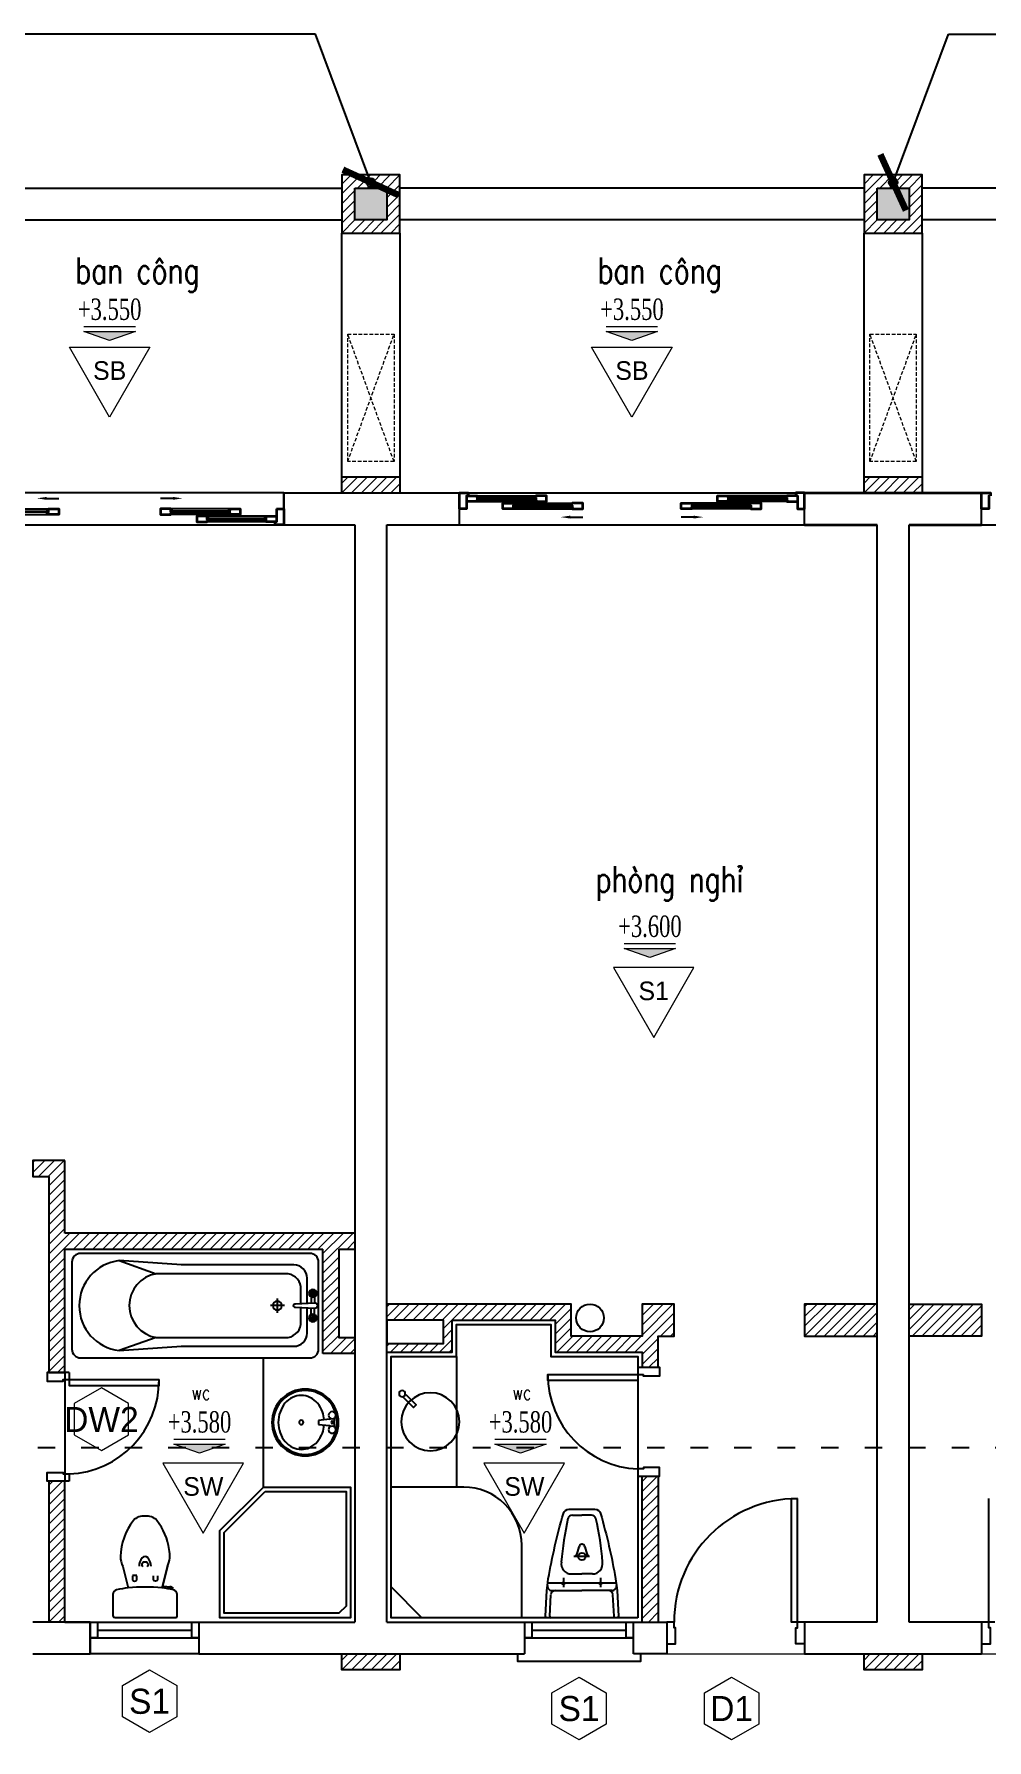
# Model space of a CAD drawing. Header units: inches. Extents: x 7154 to 95401, y -113037 to 84761.
# Drawn here: x 49337 to 55904, y -16665 to -4913 of the extents above; entities that cross this region are included whole.
import ezdxf
from ezdxf.enums import TextEntityAlignment as Align

# ---------------------------------------------------------------- set-up
doc = ezdxf.new("R2010")
doc.units = ezdxf.units.IN
doc.header["$MEASUREMENT"] = 0
doc.linetypes.add('ACAD_ISO03W100', pattern=[30, 12, -18])
doc.linetypes.add('HIDDEN', pattern=[0.375, 0.25, -0.125])
for name, color, linetype in [('1', 1, 'Continuous'), ('33-Thiet bi', 33, 'Continuous'), ('HATCH', 8, 'Continuous'), ('MURC', 7, 'Continuous'), ('NOITHAT', 8, 'Continuous'), ('TEXT', 2, 'Continuous'), ('THAY', 9, 'Continuous'), ('tuong', 4, 'Continuous')]:
    doc.layers.add(name, color=color, linetype=linetype)
for name, color, linetype, lineweight in [('252 DIM', 251, 'Continuous', 5), ('HACTH', 252, 'Continuous', 5), ('NETMANH', 43, 'Continuous', 15), ('NEW', 2, 'Continuous', 35), ('ZONES', 7, 'Continuous', 18)]:
    doc.layers.add(name, color=color, linetype=linetype, lineweight=lineweight)
doc.styles.add('AVANTH', font='VnAvantH.TTF')
doc.styles.add('ISOCP', font='isocp.shx')
doc.styles.add('VNS', font='vntimeh.shx', dxfattribs={"width": 0.7})
doc.styles.add('VNSIMLI', font='vnsimli.shx', dxfattribs={"width": 0.75})
doc.dimstyles.new('100x2nn', dxfattribs={"dimscale": 2, "dimtxt": 180, "dimasz": 80, "dimexe": 80, "dimexo": 0, "dimgap": 30, "dimtad": 1, "dimdec": 0, "dimzin": 0, "dimdsep": 46, "dimtxsty": 'ISOCP', "dimblk1": 'ARCHTICK', "dimblk2": 'ARCHTICK', "dimsah": 1, "dimcen": 0.09, "dimdle": 80, "dimclrd": 8, "dimclre": 8, "dimclrt": 7, "dimadec": 0, "dimazin": 0, "dimtfac": 1, "dimtdec": 0, "dimtmove": 2, "dimatfit": 3, "dimldrblk": 'ARCHTICK', "dimfxl": 80, "dimtolj": 1, "dimtzin": 0, "dimarcsym": 0})

# ---------------------------------------------------------------- blocks, each defined once
blk = doc.blocks.new('D-W')
blk.add_lwpolyline([(0, 0), (-260, -150), (-260, -450), (0, -600), (260, -450), (260, -150)], close=True)
at = {"layer": 'ZONES', "style": 'AVANTH'}
blk.add_attdef('DS', text='', height=240, dxfattribs=at).set_placement((0, -300), align=Align.MIDDLE)
blk = doc.blocks.new('btam_720x1700')
for points in [[(-660, 0), (-60, 0, -0.414214), (0, -60), (0, -1640, -0.414214), (-60, -1700), (-660, -1700, -0.414214), (-720, -1640), (-720, -60, -0.414214)], [(-373, -160, 1), (-347, -160), (-340, -28), (-340, -28, 1), (-380, -28)]]:
    blk.add_lwpolyline(points, format="xyb", close=True)
for points in [[(-580, -1120), (-670, -1375), (-670, -1375), (-640, -946), (-640, -946), (-640, -170, -0.414214), (-550, -80), (-377, -80)], [(-343, -80), (-170, -80, -0.414214), (-80, -170), (-80, -946), (-80, -946), (-50, -1375), (-140, -1120)], [(-345, -122), (-230, -122, -0.374368), (-140, -230), (-140, -1120, -0.840909), (-580, -1120), (-580, -230, -0.374368), (-490, -122), (-375, -122)], [(-50, -1375, -0.887097), (-670, -1375)]]:
    blk.add_lwpolyline(points, format="xyb")
for points in [[(-418, -40), (-472, -40)], [(-445, -67), (-445, -13)], [(-421, -29), (-380, -29)], [(-421, -51), (-379, -51)], [(-299, -51), (-341, -51)], [(-299, -29), (-340, -29)], [(-302, -40), (-248, -40)], [(-275, -67), (-275, -13)], [(-360, -235), (-360, -332)], [(-409, -284), (-311, -284)]]:
    blk.add_lwpolyline(points)
for centre, radius in [((-445, -40), 27), ((-445, -40), 16.2), ((-275, -40), 27), ((-275, -40), 16.2), ((-360, -284), 31.3)]:
    blk.add_circle(centre, radius)
blk = doc.blocks.new('15410stpd02')
for p, q in [((-191, -209), (-189, -197)), ((-131, -217), (-191, -209)), ((-189, -197), (-166, -200)), ((-185, -197), (-184, -194)), ((-171, -199), (-170, -196)), ((-168, -212), (-166, -200)), ((-156, -352), (-119, -204)), ((-129, -203), (-131, -217)), ((-130, -205), (-131, -217)), ((152, -352), (115, -204)), ((55, -290), (85, -290))]:
    blk.add_line(p, q)
blk.add_lwpolyline([(115, -204, 0.023182), (194, -191, 0.332452), (220, -158), (220, -14), (216, -3), (206, 1), (-209, 1, 0.414214), (-224, -14), (-224, -158, 0.332452), (-197, -191, 0.023182), (-119, -204), (-156, -352, 0.164454), (-168, -469, 0.125963), (-84, -669, 0.225274), (-2, -699, 0.221948), (79, -669, 0.155371), (168, -420, 0.098638), (152, -352)], format="xyb", close=True)
for points in [[(-119, -204, 0.049618), (115, -204, -0.049618)], [(-88, -287), (-88, -261, -0.683549), (-59, -261), (-59, -287)], [(85, -287), (85, -261, 0.683549), (55, -261), (55, -287)], [(-43, -353, 0.174873), (-22, -411, 0.411833), (19, -411, 0.174873), (40, -353, -182.051983)]]:
    blk.add_lwpolyline(points, format="xyb")
at = {"extrusion": (0, 0, -1)}
for centre, major_axis, start_param, end_param in [((-177, -197), (11.8, -11.8), 0.331373, 1.527713), ((-2, -363), (-14.9, -14.9), 3.156371, 7.839204)]:
    blk.add_ellipse(centre, major_axis=major_axis, ratio=1, start_param=start_param, end_param=end_param, dxfattribs=at)
blk = doc.blocks.new('A$C493B10EF')
at = {"layer": 'NOITHAT'}
for p, q in [((42, 155), (71, 105)), ((66, 169), (68, 167)), ((74, 165), (144, 197)), ((94, 121), (96, 119)), ((158, 172), (96, 128)), ((144, 197), (158, 172))]:
    blk.add_line(p, q, dxfattribs=at)
blk.add_lwpolyline([(109, 180, -0.064435), (91, 234, -0.091719), (91, 302, -0.103599), (116, 363, -0.113912), (161, 405, -0.113912), (219, 423, -0.103599), (285, 414, -0.091719), (344, 379, -0.084785), (391, 323, -0.084785), (416, 254, -0.091719), (416, 186, -0.103599), (391, 124, -0.113912), (347, 83, -0.113912), (289, 65, -0.103599), (223, 74, -0.091719), (164, 108, -0.064435), (126, 150, -0.084785)], format="xyb", dxfattribs=at)
for centre, radius in [((230, 230), 230), ((230, 230), 220), ((254, 244), 15), ((44, 180), 25), ((69, 137), 8), ((94, 94), 25)]:
    blk.add_circle(centre, radius, dxfattribs=at)
for centre, start, end in [((72, 169), 210, 294.6091), ((98, 124), 125.3909, 210)]:
    blk.add_arc(centre, 5, start, end, dxfattribs=at)
blk = doc.blocks.new('CAODO')
blk.add_hatch(color=256).paths.add_polyline_path([(0, 0), (-225, 80), (225, 80)])
blk.add_line((-225, 124), (225, 124))
blk.add_lwpolyline([(0, 0), (-225, 80), (225, 80), (0, 0)])
at = {"layer": 'ZONES', "style": 'VNS', "width": 0.7}
blk.add_attdef('CAODO', text='', height=187, dxfattribs=at).set_placement((0, 274), align=Align.MIDDLE)
blk = doc.blocks.new('MAT')
blk.add_lwpolyline([(-11, 95), (508, 995), (-531, 995)], close=True)
at = {"layer": 'ZONES', "style": 'AVANTH'}
blk.add_attdef('DS', text='', height=240, dxfattribs=at).set_placement((-11, 695), align=Align.MIDDLE)
blk = doc.blocks.new('XIBET')
at = {"layer": '33-Thiet bi'}
for p, q in [((-66, 706), (0, 706)), ((66, 706), (0, 706)), ((3, 506), (-3, 506)), ((3, 506), (-3, 506)), ((52, 421), (-55, 421)), ((236, 238), (-236, 238)), ((-128, 274), (-128, 211)), ((-72, 302), (0, 302)), ((72, 302), (0, 302)), ((128, 274), (128, 211)), ((-222, 11), (-214, 158)), ((-208, 187), (0, 187)), ((208, 187), (0, 187)), ((222, 11), (214, 158)), ((212, 0), (-212, 0))]:
    blk.add_line(p, q, dxfattribs=at)
blk.add_lwpolyline([(-222, 11, 0.43012), (-212, 0), (-242, 0, -0.43012), (-252, 11), (-243, 187), (-238, 222), (-232, 268, -0.027792), (-128, 717, -0.333759), (-89, 747), (0, 747), (89, 747, -0.333759), (128, 717, -0.027792), (232, 268), (238, 222), (243, 187), (252, 11, -0.43012), (242, 0), (212, 0, 0.43012), (222, 11)], format="xyb", dxfattribs=at)
for centre, radius in [((0, 421), 25.3), ((-128, 236), 7.59), ((128, 236), 7.59)]:
    blk.add_circle(centre, radius, dxfattribs=at)
for centre, radius, start, end in [((-66, 676), 30.4, 90, 166.9438), ((66, 676), 30.4, 13.0562, 90), ((1855, 230), 2003, 166.9438, 175.6188), ((-1855, 230), 2003, 4.3812, 13.0562), ((-504, 615), 501, 337.9004, 345.3221), ((0, 486), 20.2, 8.1656, 171.8344), ((504, 615), 501, 194.6779, 202.0996), ((-72, 372), 70.8, 171.1193, 270), ((-34, 419), 10.1, 27.2049, 128.6822), ((34, 419), 10.1, 51.3178, 152.7951), ((72, 372), 70.8, 270, 8.8807), ((-208, 218), 30.4, 172.3704, 270), ((-184, 157), 30.4, 90, 176.9059), ((184, 157), 30.4, 3.0941, 90), ((208, 218), 30.4, 270, 7.6296)]:
    blk.add_arc(centre, radius, start, end, dxfattribs=at)
blk = doc.blocks.new('A$C2BDB501E')
at = {"layer": 'NOITHAT'}
for points in [[(450, 900), (0, 900), (0, 0), (450, 0)], [(101, 262), (172, 333), (153, 352), (82, 281)]]:
    blk.add_lwpolyline(points, close=True, dxfattribs=at)
for centre, radius in [((270, 450), 200), ((76, 256), 21.5)]:
    blk.add_circle(centre, radius, dxfattribs=at)
blk = doc.blocks.new('_ArchTick')
at = {"color": 0, "linetype": 'ByBlock', "const_width": 0.15}
blk.add_lwpolyline([(-0.5, -0.5), (0.5, 0.5)], dxfattribs=at)

msp = doc.modelspace()

# ---------------------------------------------------------------- hatches: boundary and pattern name
at = {"layer": 'HACTH'}
h = msp.add_hatch(dxfattribs=at)
h.set_pattern_fill('ANSI31', color=256, scale=15, style=0)
h.set_pattern_definition([(45, (51458.09, -6283.284), (-33.676, 33.676), [])])
h.paths.add_polyline_path([(51858.1, -5883.3), (51458.1, -5883.3), (51458.1, -6283.3), (51858.1, -6283.3)])
h.paths.add_polyline_path([(51768.1, -6193.3), (51548.1, -6193.3), (51548.1, -5973.3), (51768.1, -5973.3)], flags=16)
h.paths.add_polyline_path([(51628.1, -5934.5, -1), (51688.1, -5934.5, -1)], flags=16)
h = msp.add_hatch(dxfattribs=at)
h.set_pattern_fill('ANSI31', color=256, scale=15, style=0)
h.set_pattern_definition([(45, (55058.09, -6283.284), (-33.676, 33.676), [])])
h.paths.add_polyline_path([(55458.1, -5883.3), (55058.1, -5883.3), (55058.1, -6283.3), (55458.1, -6283.3)])
h.paths.add_polyline_path([(55368.1, -5973.3), (55368.1, -6193.3), (55148.1, -6193.3), (55148.1, -5973.3)], flags=16)
h.paths.add_polyline_path([(55228.1, -5934.5, -1), (55288.1, -5934.5, -1)], flags=16)
h = msp.add_hatch(dxfattribs=at)
h.set_pattern_fill('ANSI31', color=256, scale=15, style=0)
h.set_pattern_definition([(45, (51458.09, -8073.284), (-33.676, 33.676), [])])
h.paths.add_polyline_path([(51858.1, -7963.3), (51458.1, -7963.3), (51458.1, -8073.3), (51858.1, -8073.3)])
h = msp.add_hatch(dxfattribs=at)
h.set_pattern_fill('ANSI31', color=256, scale=15, style=0)
h.set_pattern_definition([(45, (55058.09, -8073.284), (-33.676, 33.676), [])])
h.paths.add_polyline_path([(55458.1, -7963.3), (55058.1, -7963.3), (55058.1, -8073.3), (55458.1, -8073.3)])
h = msp.add_hatch(dxfattribs=at)
h.set_pattern_fill('ANSI31', color=256, scale=15, style=0)
h.set_pattern_definition([(45, (49328.09, -15853.284), (-33.67596, 33.67596), [])])
h.paths.add_polyline_path([(53638.1, -14848.3), (53528.1, -14848.3), (53528.1, -15853.3), (53638.1, -15853.3)])
h.paths.add_polyline_path([(53748.1, -13663.3), (53528.1, -13663.3), (53528.1, -13883.3), (53038.1, -13883.3), (53038.1, -13663.3), (51768.1, -13663.3), (51768.1, -13773.3), (52158.1, -13773.3), (52158.1, -13933.3), (51768.1, -13933.3), (51768.1, -13993.3), (52218.1, -13993.3), (52218.1, -13773.3), (52928.1, -13773.3), (52928.1, -13993.3), (53528.1, -13993.3), (53528.1, -14098.3), (53638.1, -14098.3), (53638.1, -13883.3), (53748.1, -13883.3)])
h.paths.add_polyline_path([(51548.1, -13173.3), (49548.1, -13173.3), (49548.1, -12673.3), (49328.1, -12673.3), (49328.1, -12783.3), (49438.1, -12783.3), (49438.1, -14133.3), (49548.1, -14133.3), (49548.1, -13283.3), (51328.1, -13283.3), (51328.1, -14003.3), (51548.1, -14003.3), (51548.1, -13893.3), (51438.1, -13893.3), (51438.1, -13283.3), (51548.1, -13283.3)])
h = msp.add_hatch(dxfattribs=at)
h.set_pattern_fill('ANSI31', color=256, scale=15, style=0)
h.set_pattern_definition([(45, (54648.09, -13883.284), (-33.676, 33.676), [])])
h.paths.add_polyline_path([(55868.1, -13663.3), (55368.1, -13663.3), (55368.1, -13883.3), (55868.1, -13883.3)])
h.paths.add_polyline_path([(55148.1, -13663.3), (54648.1, -13663.3), (54648.1, -13883.3), (55148.1, -13883.3)])
h = msp.add_hatch(dxfattribs=at)
h.set_pattern_fill('ANSI31', color=256, scale=15, style=0)
h.set_pattern_definition([(45, (49438.09, -15853.284), (-33.676, 33.676), [])])
h.paths.add_polyline_path([(49548.1, -14883.3), (49438.1, -14883.3), (49438.1, -15853.3), (49548.1, -15853.3)])
h = msp.add_hatch(dxfattribs=at)
h.set_pattern_fill('ANSI31', color=256, scale=15, style=0)
h.set_pattern_definition([(45, (51458.09, -16183.284), (-33.676, 33.676), [])])
h.paths.add_polyline_path([(51858.1, -16073.3), (51458.1, -16073.3), (51458.1, -16183.3), (51858.1, -16183.3)])
h = msp.add_hatch(dxfattribs=at)
h.set_pattern_fill('ANSI31', color=256, scale=15, style=0)
h.set_pattern_definition([(45, (55058.09, -16183.284), (-33.676, 33.676), [])])
h.paths.add_polyline_path([(55458.1, -16073.3), (55058.1, -16073.3), (55058.1, -16183.3), (55458.1, -16183.3)])
at = {"layer": 'HATCH'}
for points in [[(51768.1, -6193.3), (51548.1, -6193.3), (51548.1, -5973.3), (51768.1, -5973.3)], [(55368.1, -6193.3), (55148.1, -6193.3), (55148.1, -5973.3), (55368.1, -5973.3)]]:
    msp.add_hatch(color=256, dxfattribs=at).paths.add_polyline_path(points)

# ---------------------------------------------------------------- linework, layer by layer
at = {"layer": '1', "linetype": 'ACAD_ISO03W100', "ltscale": 10}
msp.add_lwpolyline([(32862.1, -14650.5), (61609, -14650.5), (61609, -9890.9), (69582.8, -9890.9)], dxfattribs=at)
at = {"layer": 'HACTH', "linetype": 'HIDDEN', "ltscale": 100}
for p, q in [((51817.9, -7857.6), (51498.3, -6980.2)), ((51498.3, -7857.6), (51817.9, -6980.2)), ((55417.9, -7857.6), (55098.3, -6980.2)), ((55098.3, -7857.6), (55417.9, -6980.2))]:
    msp.add_line(p, q, dxfattribs=at)
at = {"layer": 'HACTH'}
for p, q in [((53698.1, -16073.3), (54648.1, -16073.3)), ((55868.1, -16073.3), (56818.1, -16073.3))]:
    msp.add_line(p, q, dxfattribs=at)
at = {"layer": 'HACTH', "linetype": 'HIDDEN', "ltscale": 100}
for points in [[(51817.9, -7857.6), (51498.3, -7857.6), (51498.3, -6980.2), (51817.9, -6980.2)], [(55417.9, -7857.6), (55098.3, -7857.6), (55098.3, -6980.2), (55417.9, -6980.2)]]:
    msp.add_lwpolyline(points, close=True, dxfattribs=at)
at = {"layer": 'HATCH', "linetype": 'Continuous'}
for p, q in [((52328.1, -8073.3), (54588.1, -8073.3)), ((52268.1, -8293.3), (54648.1, -8293.3)), ((55868.1, -8293.3), (58248.1, -8293.3)), ((49548.1, -14133.3), (49548.1, -14883.3))]:
    msp.add_line(p, q, dxfattribs=at)
msp.add_lwpolyline([(51058.1, -8073.3), (48658.1, -8073.3), (48658.1, -8293.3), (51058.1, -8293.3)], close=True, dxfattribs=at)
at = {"layer": 'MURC'}
for p, q in [((49422.8, -8111.3), (49508.1, -8111.3)), ((50293.4, -8111.3), (50208.1, -8111.3)), ((53032.8, -8240.3), (53118.1, -8240.3)), ((53883.4, -8240.3), (53798.1, -8240.3))]:
    msp.add_line(p, q, dxfattribs=at)
for points in [[(49436.1, -8206.3), (49030.1, -8206.3), (49030.1, -8200.3), (49436.1, -8200.3)], [(50280.1, -8206.3), (50686.1, -8206.3), (50686.1, -8200.3), (50280.1, -8200.3)], [(52796.1, -8110.3), (52390.1, -8110.3), (52390.1, -8116.3), (52796.1, -8116.3)], [(53046.1, -8160.3), (52640.1, -8160.3), (52640.1, -8166.3), (53046.1, -8166.3)], [(53870.1, -8160.3), (54276.1, -8160.3), (54276.1, -8166.3), (53870.1, -8166.3)], [(54120.1, -8110.3), (54526.1, -8110.3), (54526.1, -8116.3), (54120.1, -8116.3)], [(50530.1, -8256.3), (50936.1, -8256.3), (50936.1, -8250.3), (50530.1, -8250.3)]]:
    msp.add_lwpolyline(points, close=True, dxfattribs=at)
at = {"layer": 'NEW'}
for p, q in [((54648.1, -8073.3), (55868.1, -8073.3)), ((54648.1, -8293.3), (55148.1, -8293.3)), ((55368.1, -8293.3), (55868.1, -8293.3))]:
    msp.add_line(p, q, dxfattribs=at)
for points in [[(52318.1, -8093.3), (52318.1, -8093.3), (52318.1, -8183.3), (52268.1, -8183.3), (52268.1, -8073.3), (52328.1, -8073.3), (52328.1, -8093.3)], [(52318.1, -8093.3), (52382.1, -8093.3), (52382.1, -8095.3), (52384.1, -8095.3), (52384.1, -8093.3), (52390.1, -8093.3), (52390.1, -8095.3), (52396.1, -8101.3), (52398.1, -8101.3), (52398.1, -8110.3), (52390.1, -8110.3), (52390.1, -8133.3), (52384.1, -8133.3), (52384.1, -8131.3), (52382.1, -8131.3), (52382.1, -8133.3), (52318.1, -8133.3)], [(54598.1, -8093.3), (54534.1, -8093.3), (54534.1, -8095.3), (54532.1, -8095.3), (54532.1, -8093.3), (54526.1, -8093.3), (54526.1, -8095.3), (54520.1, -8101.3), (54518.1, -8101.3), (54518.1, -8110.3), (54526.1, -8110.3), (54526.1, -8133.3), (54532.1, -8133.3), (54532.1, -8131.3), (54534.1, -8131.3), (54534.1, -8133.3), (54598.1, -8133.3)], [(54598.1, -8093.3), (54598.1, -8093.3), (54598.1, -8183.3), (54648.1, -8183.3), (54648.1, -8073.3), (54588.1, -8073.3), (54588.1, -8093.3)], [(55918.1, -8093.3), (55918.1, -8093.3), (55918.1, -8183.3), (55868.1, -8183.3), (55868.1, -8073.3), (55928.1, -8073.3), (55928.1, -8093.3)], [(51008.1, -8183.3), (51008.1, -8273.3), (50944.1, -8273.3), (50944.1, -8271.3), (50942.1, -8271.3), (50942.1, -8273.3), (50936.1, -8273.3), (50936.1, -8271.3), (50930.1, -8265.3), (50928.1, -8265.3), (50928.1, -8256.3), (50936.1, -8256.3), (50936.1, -8233.3), (50942.1, -8233.3), (50942.1, -8235.3), (50944.1, -8235.3), (50944.1, -8233.3), (51008.1, -8233.3)], [(51008.1, -8183.3), (51058.1, -8183.3), (51058.1, -8293.3), (50998.1, -8293.3), (50998.1, -8273.3)]]:
    msp.add_lwpolyline(points, dxfattribs=at)
for points in [[(52804.1, -8133.3), (52868.1, -8133.3), (52868.1, -8093.3), (52804.1, -8093.3), (52804.1, -8093.3), (52804.1, -8095.3), (52802.1, -8095.3), (52802.1, -8093.3), (52796.1, -8093.3), (52796.1, -8095.3), (52790.1, -8101.3), (52788.1, -8101.3), (52788.1, -8110.3), (52796.1, -8110.3), (52796.1, -8133.3), (52802.1, -8133.3), (52802.1, -8131.3), (52804.1, -8131.3)], [(54112.1, -8133.3), (54048.1, -8133.3), (54048.1, -8093.3), (54112.1, -8093.3), (54112.1, -8093.3), (54112.1, -8095.3), (54114.1, -8095.3), (54114.1, -8093.3), (54120.1, -8093.3), (54120.1, -8095.3), (54126.1, -8101.3), (54128.1, -8101.3), (54128.1, -8110.3), (54120.1, -8110.3), (54120.1, -8133.3), (54114.1, -8133.3), (54114.1, -8131.3), (54112.1, -8131.3)], [(49444.1, -8183.3), (49508.1, -8183.3), (49508.1, -8223.3), (49444.1, -8223.3), (49444.1, -8223.3), (49444.1, -8221.3), (49442.1, -8221.3), (49442.1, -8223.3), (49436.1, -8223.3), (49436.1, -8221.3), (49430.1, -8215.3), (49428.1, -8215.3), (49428.1, -8206.3), (49436.1, -8206.3), (49436.1, -8183.3), (49442.1, -8183.3), (49442.1, -8185.3), (49444.1, -8185.3)], [(50272.1, -8183.3), (50208.1, -8183.3), (50208.1, -8223.3), (50272.1, -8223.3), (50272.1, -8223.3), (50272.1, -8221.3), (50274.1, -8221.3), (50274.1, -8223.3), (50280.1, -8223.3), (50280.1, -8221.3), (50286.1, -8215.3), (50288.1, -8215.3), (50288.1, -8206.3), (50280.1, -8206.3), (50280.1, -8183.3), (50274.1, -8183.3), (50274.1, -8185.3), (50272.1, -8185.3)], [(50694.1, -8183.3), (50758.1, -8183.3), (50758.1, -8223.3), (50694.1, -8223.3), (50694.1, -8223.3), (50694.1, -8221.3), (50692.1, -8221.3), (50692.1, -8223.3), (50686.1, -8223.3), (50686.1, -8221.3), (50680.1, -8215.3), (50678.1, -8215.3), (50678.1, -8206.3), (50686.1, -8206.3), (50686.1, -8183.3), (50692.1, -8183.3), (50692.1, -8185.3), (50694.1, -8185.3)], [(52632.1, -8183.3), (52568.1, -8183.3), (52568.1, -8143.3), (52632.1, -8143.3), (52632.1, -8143.3), (52632.1, -8145.3), (52634.1, -8145.3), (52634.1, -8143.3), (52640.1, -8143.3), (52640.1, -8145.3), (52646.1, -8151.3), (52648.1, -8151.3), (52648.1, -8160.3), (52640.1, -8160.3), (52640.1, -8183.3), (52634.1, -8183.3), (52634.1, -8181.3), (52632.1, -8181.3)], [(53054.1, -8183.3), (53118.1, -8183.3), (53118.1, -8143.3), (53054.1, -8143.3), (53054.1, -8143.3), (53054.1, -8145.3), (53052.1, -8145.3), (53052.1, -8143.3), (53046.1, -8143.3), (53046.1, -8145.3), (53040.1, -8151.3), (53038.1, -8151.3), (53038.1, -8160.3), (53046.1, -8160.3), (53046.1, -8183.3), (53052.1, -8183.3), (53052.1, -8181.3), (53054.1, -8181.3)], [(53862.1, -8183.3), (53798.1, -8183.3), (53798.1, -8143.3), (53862.1, -8143.3), (53862.1, -8143.3), (53862.1, -8145.3), (53864.1, -8145.3), (53864.1, -8143.3), (53870.1, -8143.3), (53870.1, -8145.3), (53876.1, -8151.3), (53878.1, -8151.3), (53878.1, -8160.3), (53870.1, -8160.3), (53870.1, -8183.3), (53864.1, -8183.3), (53864.1, -8181.3), (53862.1, -8181.3)], [(54284.1, -8183.3), (54348.1, -8183.3), (54348.1, -8143.3), (54284.1, -8143.3), (54284.1, -8143.3), (54284.1, -8145.3), (54282.1, -8145.3), (54282.1, -8143.3), (54276.1, -8143.3), (54276.1, -8145.3), (54270.1, -8151.3), (54268.1, -8151.3), (54268.1, -8160.3), (54276.1, -8160.3), (54276.1, -8183.3), (54282.1, -8183.3), (54282.1, -8181.3), (54284.1, -8181.3)], [(50522.1, -8233.3), (50458.1, -8233.3), (50458.1, -8273.3), (50522.1, -8273.3), (50522.1, -8273.3), (50522.1, -8271.3), (50524.1, -8271.3), (50524.1, -8273.3), (50530.1, -8273.3), (50530.1, -8271.3), (50536.1, -8265.3), (50538.1, -8265.3), (50538.1, -8256.3), (50530.1, -8256.3), (50530.1, -8233.3), (50524.1, -8233.3), (50524.1, -8235.3), (50522.1, -8235.3)]]:
    msp.add_lwpolyline(points, close=True, dxfattribs=at)
at = {"layer": 'NOITHAT', "linetype": 'Continuous', "ltscale": 3}
msp.add_line((50918.1, -14923.3), (50918.1, -14033.3), dxfattribs=at)
at = {"layer": 'NOITHAT'}
for points in [[(53498.1, -15823.3), (51798.1, -15823.3), (51798.1, -14023.3), (52248.1, -14023.3), (52248.1, -13803.3), (52898.1, -13803.3), (52898.1, -14023.3), (53498.1, -14023.3)], [(49578.1, -14883.3), (49428.1, -14883.3), (49428.1, -14823.3), (49538.1, -14823.3), (49538.1, -14833.3), (49578.1, -14833.3)], [(53698.1, -15853.3), (53698.1, -16003.3), (53758.1, -16003.3), (53758.1, -15893.3), (53748.1, -15893.3), (53748.1, -15853.3)]]:
    msp.add_lwpolyline(points, close=True, dxfattribs=at)
for points in [[(53498.1, -14098.3), (53648.1, -14098.3), (53648.1, -14158.3), (53538.1, -14158.3), (53538.1, -14148.3)], [(49578.1, -14133.3), (49428.1, -14133.3), (49428.1, -14193.3), (49538.1, -14193.3), (49538.1, -14183.3), (50198.1, -14183.3)], [(49578.1, -14133.3), (49578.1, -14223.3), (50198.1, -14223.3), (50198.1, -14183.3)], [(53498.1, -14188.3), (52878.1, -14188.3), (52878.1, -14148.3), (53538.1, -14148.3)], [(53498.1, -14848.3), (53648.1, -14848.3), (53648.1, -14788.3), (53538.1, -14788.3), (53538.1, -14798.3), (53498.1, -14798.3)], [(54648.1, -15853.3), (54558.1, -15853.3), (54558.1, -15003.3), (54598.1, -15003.3)], [(54648.1, -15853.3), (54648.1, -16003.3), (54588.1, -16003.3), (54588.1, -15893.3), (54598.1, -15893.3), (54598.1, -15003.3)], [(55958.1, -15853.3), (55868.1, -15853.3), (55868.1, -16003.3), (55928.1, -16003.3), (55928.1, -15893.3), (55918.1, -15893.3), (55918.1, -15003.3)], [(51798.1, -15611.2), (52010.2, -15823.3)]]:
    msp.add_lwpolyline(points, dxfattribs=at)
at = {"layer": 'NOITHAT', "linetype": 'Continuous', "ltscale": 3}
for points in [[(50918.1, -14923.3), (51518.1, -14923.3), (51518.1, -15823.3), (50618.1, -15823.3), (50618.1, -15223.3)], [(50930.5, -14953.3), (51488.1, -14953.3), (51488.1, -15743.3), (51438.1, -15793.3), (50648.1, -15793.3), (50648.1, -15235.7)]]:
    msp.add_lwpolyline(points, close=True, dxfattribs=at)
at = {"layer": 'NOITHAT'}
msp.add_lwpolyline([(52698.1, -15823.3), (52698.1, -15323.3, 0.4142136), (52298.1, -14923.3), (51798.1, -14923.3)], format="xyb", dxfattribs=at)
msp.add_circle((53168.6, -13758.3), 94.8, dxfattribs=at)
for centre, radius, start, end in [((49551.9, -14187.6), 646.2, 272.32463, 0.38175), ((53524.3, -14152.6), 646.2, 179.61825, 267.67537), ((54598.1, -15853.3), 850, 90, 180)]:
    msp.add_arc(centre, radius, start, end, dxfattribs=at)
at = {"layer": 'THAY', "ltscale": 400}
for p, q in [((48258.1, -5973.3), (51458.1, -5973.3)), ((55058.1, -5973.3), (51858.1, -5973.3)), ((58658.1, -5973.3), (55458.1, -5973.3)), ((48258.1, -6193.3), (51458.1, -6193.3)), ((55058.1, -6193.3), (51858.1, -6193.3)), ((58658.1, -6193.3), (55458.1, -6193.3))]:
    msp.add_line(p, q, dxfattribs=at)
at = {"layer": 'THAY'}
for p, q in [((49723.1, -15853.3), (50473.1, -15853.3)), ((49773.1, -15853.3), (49773.1, -15963.3)), ((52718.1, -15853.3), (53468.1, -15853.3)), ((52768.1, -15853.3), (52768.1, -15963.3)), ((49723.1, -15963.3), (50473.1, -15963.3)), ((49773.1, -15908.3), (50423.1, -15908.3)), ((52718.1, -15963.3), (53468.1, -15963.3)), ((52768.1, -15908.3), (53418.1, -15908.3))]:
    msp.add_line(p, q, dxfattribs=at)
at = {"layer": 'THAY', "ltscale": 400}
for points in [[(51458.1, -8073.1), (51458.1, -8073.1), (51458.1, -6283.3), (51858.1, -6283.3), (51858.1, -8073.1)], [(55058.1, -8073.1), (55058.1, -8073.1), (55058.1, -6283.3), (55458.1, -6283.3), (55458.1, -8073.1)], [(50473.1, -15853.3), (50473.1, -16073.3), (49723.1, -16073.3), (49723.1, -15853.3)]]:
    msp.add_lwpolyline(points, dxfattribs=at)
at = {"layer": 'THAY'}
for points in [[(52390.1, -8093.3), (52796.1, -8093.3)], [(54526.1, -8093.3), (54120.1, -8093.3)], [(49030.1, -8183.3), (49436.1, -8183.3)], [(49030.1, -8223.3), (49436.1, -8223.3)], [(50686.1, -8183.3), (50280.1, -8183.3)], [(50686.1, -8223.3), (50280.1, -8223.3)], [(52390.1, -8133.3), (52796.1, -8133.3)], [(52640.1, -8143.3), (53046.1, -8143.3)], [(52640.1, -8183.3), (53046.1, -8183.3)], [(54276.1, -8143.3), (53870.1, -8143.3)], [(54276.1, -8183.3), (53870.1, -8183.3)], [(54526.1, -8133.3), (54120.1, -8133.3)], [(50936.1, -8233.3), (50530.1, -8233.3)], [(50936.1, -8273.3), (50530.1, -8273.3)], [(52668.1, -16073.3), (52668.1, -16123.3), (53518.1, -16123.3), (53518.1, -16073.3)]]:
    msp.add_lwpolyline(points, dxfattribs=at)
at = {"layer": 'THAY', "color": 8}
for points in [[(52390.1, -8095.3), (52796.1, -8095.3)], [(52398.1, -8101.3), (52788.1, -8101.3)], [(54526.1, -8095.3), (54120.1, -8095.3)], [(54518.1, -8101.3), (54128.1, -8101.3)], [(52390.1, -8131.3), (52796.1, -8131.3)], [(52398.1, -8125.3), (52788.1, -8125.3)], [(52640.1, -8145.3), (53046.1, -8145.3)], [(52640.1, -8181.3), (53046.1, -8181.3)], [(52648.1, -8151.3), (53038.1, -8151.3)], [(52648.1, -8175.3), (53038.1, -8175.3)], [(54276.1, -8145.3), (53870.1, -8145.3)], [(54276.1, -8181.3), (53870.1, -8181.3)], [(54268.1, -8151.3), (53878.1, -8151.3)], [(54268.1, -8175.3), (53878.1, -8175.3)], [(54526.1, -8131.3), (54120.1, -8131.3)], [(54518.1, -8125.3), (54128.1, -8125.3)]]:
    msp.add_lwpolyline(points, dxfattribs=at)
at = {"layer": 'THAY', "color": 7}
for points in [[(49436.1, -8185.3), (49436.1, -8200.3), (49436.1, -8200.3), (49428.1, -8200.3), (49428.1, -8191.3), (49430.1, -8191.3)], [(50280.1, -8185.3), (50280.1, -8200.3), (50280.1, -8200.3), (50288.1, -8200.3), (50288.1, -8191.3), (50286.1, -8191.3)], [(50686.1, -8185.3), (50686.1, -8200.3), (50686.1, -8200.3), (50678.1, -8200.3), (50678.1, -8191.3), (50680.1, -8191.3)], [(52390.1, -8131.3), (52390.1, -8116.3), (52390.1, -8116.3), (52398.1, -8116.3), (52398.1, -8125.3), (52396.1, -8125.3)], [(52640.1, -8181.3), (52640.1, -8166.3), (52640.1, -8166.3), (52648.1, -8166.3), (52648.1, -8175.3), (52646.1, -8175.3)], [(52796.1, -8131.3), (52796.1, -8116.3), (52796.1, -8116.3), (52788.1, -8116.3), (52788.1, -8125.3), (52790.1, -8125.3)], [(53046.1, -8181.3), (53046.1, -8166.3), (53046.1, -8166.3), (53038.1, -8166.3), (53038.1, -8175.3), (53040.1, -8175.3)], [(53870.1, -8181.3), (53870.1, -8166.3), (53870.1, -8166.3), (53878.1, -8166.3), (53878.1, -8175.3), (53876.1, -8175.3)], [(54120.1, -8131.3), (54120.1, -8116.3), (54120.1, -8116.3), (54128.1, -8116.3), (54128.1, -8125.3), (54126.1, -8125.3)], [(54276.1, -8181.3), (54276.1, -8166.3), (54276.1, -8166.3), (54268.1, -8166.3), (54268.1, -8175.3), (54270.1, -8175.3)], [(54526.1, -8131.3), (54526.1, -8116.3), (54526.1, -8116.3), (54518.1, -8116.3), (54518.1, -8125.3), (54520.1, -8125.3)], [(50530.1, -8235.3), (50530.1, -8250.3), (50530.1, -8250.3), (50538.1, -8250.3), (50538.1, -8241.3), (50536.1, -8241.3)], [(50936.1, -8235.3), (50936.1, -8250.3), (50936.1, -8250.3), (50928.1, -8250.3), (50928.1, -8241.3), (50930.1, -8241.3)]]:
    msp.add_lwpolyline(points, close=True, dxfattribs=at)
at = {"layer": 'tuong', "ltscale": 400}
for p, q in [((51058.1, -8073.1), (51058.1, -8293.1)), ((51058.1, -8073.3), (52268.1, -8073.3)), ((52268.1, -8293.3), (52268.1, -8073.3)), ((54648.1, -8293.3), (54648.1, -8073.3)), ((55868.1, -8293.3), (55868.1, -8073.3)), ((51548.1, -8293.3), (51548.1, -15853.3)), ((51768.1, -8293.3), (52268.1, -8293.3)), ((49548.1, -13173.3), (49548.1, -12673.3)), ((51548.1, -13173.3), (49548.1, -13173.3)), ((49548.1, -14133.3), (49548.1, -13283.3)), ((49548.1, -13283.3), (51328.1, -13283.3)), ((51328.1, -14003.3), (51328.1, -13283.3)), ((51438.1, -13283.3), (51548.1, -13283.3)), ((51548.1, -14003.3), (51328.1, -14003.3)), ((49548.1, -14883.3), (49438.1, -14883.3)), ((49438.1, -14883.3), (49438.1, -15853.3)), ((49548.1, -15853.3), (49548.1, -14883.3)), ((53528.1, -14848.3), (53638.1, -14848.3)), ((53528.1, -15853.3), (53528.1, -14848.3)), ((53638.1, -14848.3), (53638.1, -15853.3)), ((49723.1, -15853.3), (49328.1, -15853.3)), ((49548.1, -15853.3), (49773.1, -15853.3)), ((49723.1, -15853.3), (49723.1, -16073.3)), ((50473.1, -15853.3), (50473.1, -16073.3)), ((51768.1, -15853.3), (52718.1, -15853.3)), ((52718.1, -15853.3), (52718.1, -16073.3)), ((53468.1, -16073.3), (53468.1, -15853.3)), ((53698.1, -15853.3), (53698.1, -16073.3)), ((55148.1, -15853.3), (54648.1, -15853.3)), ((54648.1, -15853.3), (54648.1, -16073.3)), ((55868.1, -15853.3), (55368.1, -15853.3)), ((55868.1, -15853.3), (55868.1, -16073.3)), ((53698.1, -16073.3), (53468.1, -16073.3)), ((54648.1, -16073.3), (55868.1, -16073.3))]:
    msp.add_line(p, q, dxfattribs=at)
at = {"layer": 'tuong'}
for p, q in [((51058.1, -8293.3), (51548.1, -8293.3)), ((49438.1, -14133.3), (49548.1, -14133.3))]:
    msp.add_line(p, q, dxfattribs=at)
for points in [[(51858.1, -6283.3), (51858.1, -5883.3), (51458.1, -5883.3), (51458.1, -6283.3)], [(51548.1, -5973.3), (51768.1, -5973.3), (51768.1, -6193.3), (51548.1, -6193.3)], [(55458.1, -6283.3), (55458.1, -5883.3), (55058.1, -5883.3), (55058.1, -6283.3)], [(55148.1, -5973.3), (55368.1, -5973.3), (55368.1, -6193.3), (55148.1, -6193.3)]]:
    msp.add_lwpolyline(points, close=True, dxfattribs=at)
for points in [[(51458.1, -8073.3), (51458.1, -7963.3), (51858.1, -7963.3), (51858.1, -8073.3)], [(55058.1, -8073.3), (55058.1, -7963.3), (55458.1, -7963.3), (55458.1, -8073.3)], [(49773.1, -15853.3), (49773.1, -15963.3), (49723.1, -15963.3)], [(50473.1, -15963.3), (50423.1, -15963.3), (50423.1, -15853.3), (51548.1, -15853.3)], [(52718.1, -15853.3), (52768.1, -15853.3), (52768.1, -15963.3), (52718.1, -15963.3)], [(53468.1, -15963.3), (53418.1, -15963.3), (53418.1, -15853.3), (53698.1, -15853.3)], [(49328.1, -16073.3), (49723.1, -16073.3)], [(50473.1, -16073.3), (52718.1, -16073.3)], [(51858.1, -16073.3), (51858.1, -16183.3), (51458.1, -16183.3), (51458.1, -16073.3)], [(55458.1, -16073.3), (55458.1, -16183.3), (55058.1, -16183.3), (55058.1, -16073.3)]]:
    msp.add_lwpolyline(points, dxfattribs=at)
at = {"layer": 'tuong', "ltscale": 400}
for points in [[(51768.1, -15853.3), (51768.1, -8293.3)], [(55148.1, -15853.3), (55148.1, -8293.3)], [(55368.1, -15853.3), (55368.1, -8293.3)], [(49548.1, -12673.3), (49328.1, -12673.3), (49328.1, -12783.3), (49438.1, -12783.3), (49438.1, -14133.3)], [(51438.1, -13283.3), (51438.1, -13893.3), (51548.1, -13893.3)], [(51768.1, -13993.3), (52218.1, -13993.3), (52218.1, -13773.3), (52928.1, -13773.3), (52928.1, -13993.3), (53528.1, -13993.3), (53528.1, -14098.3), (53638.1, -14098.3), (53638.1, -13883.3), (53748.1, -13883.3), (53748.1, -13663.3), (53528.1, -13663.3), (53528.1, -13883.3), (53038.1, -13883.3), (53038.1, -13663.3), (51768.1, -13663.3)], [(55148.1, -13663.3), (54648.1, -13663.3), (54648.1, -13883.3), (55148.1, -13883.3)], [(55368.1, -13663.3), (55868.1, -13663.3), (55868.1, -13883.3), (55368.1, -13883.3)]]:
    msp.add_lwpolyline(points, dxfattribs=at)
msp.add_lwpolyline([(51768.1, -13933.3), (52158.1, -13933.3), (52158.1, -13773.3), (51768.1, -13773.3)], close=True, dxfattribs=at)
at = {"layer": 'tuong'}
for centre in [(51658.1, -5934.5), (55258.1, -5934.5)]:
    msp.add_circle(centre, 30, dxfattribs=at)
at = {"layer": 'ZONES'}
for points in [[(49355.7, -8111.3, 0, 20, 0), (49422.8, -8111.3, 0, 0, 0)], [(50360.5, -8111.3, 0, 20, 0), (50293.4, -8111.3, 0, 0, 0)], [(52965.7, -8240.3, 0, 20, 0), (53032.8, -8240.3, 0, 0, 0)], [(53950.5, -8240.3, 0, 20, 0), (53883.4, -8240.3, 0, 0, 0)]]:
    msp.add_lwpolyline(points, format="xyseb", dxfattribs=at)

# ---------------------------------------------------------------- block references
at = {"layer": '252 DIM', "xscale": -1, "rotation": 180}
msp.add_blockref('A$C2BDB501E', (51798.1, -14023.3), dxfattribs=at)
at = {"layer": 'NETMANH'}
msp.add_blockref('XIBET', (53113.1, -15823.3), dxfattribs=at)
at = {"layer": 'NOITHAT', "linetype": 'Continuous', "ltscale": 3, "xscale": -1, "rotation": 270}
msp.add_blockref('btam_720x1700', (51298.1, -13313.3), dxfattribs=at)
at = {"layer": 'NOITHAT', "xscale": -1, "rotation": 29.99999998684194}
msp.add_blockref('A$C493B10EF', (51520, -14562.5), dxfattribs=at)
at = {"layer": 'NOITHAT', "linetype": 'Continuous', "ltscale": 3, "rotation": 180}
msp.add_blockref('15410stpd02', (50100, -15822.2), dxfattribs=at)
at = {"layer": 'ZONES'}
for name, p, xscale, yscale, zscale, values in [('CAODO', (49857.7, -7024.3), 0.7875000000931323, 0.7875000000931323, 0.7874999999999659, {'CAODO': '+3.550'}), ('CAODO', (53457.7, -7024.3), 0.7875000000931323, 0.7875000000931323, 0.7874999999999659, {'CAODO': '+3.550'}), ('CAODO', (53581.5, -11275.6), 0.7875000000931323, 0.7875000000931323, 0.7874999999999659, {'CAODO': '+3.600'}), ('MAT', (53613.6, -11876), 0.534599999897182, 0.534599999897182, 0.5345999999901214, {'DS': 's1'}), ('D-W', (49801.1, -14240.5), 0.7199999999720603, 0.7199999999720603, 0.7199999999999999, {'DS': 'dw2'}), ('CAODO', (50476.9, -14690.3), 0.7875000000931323, 0.7875000000931323, 0.7874999999999659, {'CAODO': '+3.580'}), ('CAODO', (52689.7, -14690.3), 0.7875000000931323, 0.7875000000931323, 0.7874999999999659, {'CAODO': '+3.580'}), ('MAT', (50509, -15290.7), 0.534599999897182, 0.534599999897182, 0.5345999999901214, {'DS': 'sw'}), ('MAT', (52721.8, -15290.7), 0.534599999897182, 0.534599999897182, 0.5345999999901214, {'DS': 'sw'})]:
    msp.add_blockref(name, p, dxfattribs=dict(at, xscale=xscale, yscale=yscale, zscale=zscale)).add_auto_attribs(values)
ref = msp.add_blockref('MAT', (49851.6, -7601.9), dxfattribs=dict(at, xscale=-0.534599999897182, yscale=0.534599999897182, zscale=0.5345999999901214))
ref.add_attrib('DS', 'sb', dxfattribs={"height": 128.3, "style": 'AVANTH'}).set_placement((49857.7, -7230.5), align=Align.MIDDLE)
ref = msp.add_blockref('MAT', (53451.6, -7601.9), dxfattribs=dict(at, xscale=-0.534599999897182, yscale=0.534599999897182, zscale=0.5345999999901214))
ref.add_attrib('DS', 'sb', dxfattribs={"height": 128.3, "style": 'AVANTH'}).set_placement((53457.7, -7230.5), align=Align.MIDDLE)
ref = msp.add_blockref('D-W', (50132.9, -16615.3), dxfattribs=dict(at, xscale=-0.7199999999720603, yscale=0.7199999999720603, zscale=0.7199999999999999, rotation=180))
ref.add_attrib('DS', 's1', dxfattribs={"height": 172.8, "style": 'AVANTH'}).set_placement((50132.9, -16399.3), align=Align.MIDDLE)
ref = msp.add_blockref('D-W', (53093.1, -16665.3), dxfattribs=dict(at, xscale=-0.7199999999720603, yscale=0.7199999999720603, zscale=0.7199999999999999, rotation=180))
ref.add_attrib('DS', 's1', dxfattribs={"height": 172.8, "style": 'AVANTH'}).set_placement((53093.1, -16449.3), align=Align.MIDDLE)
ref = msp.add_blockref('D-W', (54144.9, -16665.3), dxfattribs=dict(at, xscale=-0.7199999999720603, yscale=0.7199999999720603, zscale=0.7199999999999999, rotation=180))
ref.add_attrib('DS', 'd1', dxfattribs={"height": 172.8, "style": 'AVANTH'}).set_placement((54144.9, -16449.3), align=Align.MIDDLE)

# ---------------------------------------------------------------- texts
at = {"layer": 'TEXT', "color": 7, "style": 'VNSIMLI', "width": 0.75}
for s, p in [('ban c«ng', (50476.5, -6541)), ('ban c«ng', (54076.5, -6541)), ('phßng nghØ', (54224.6, -10734.7))]:
    msp.add_text(s, height=180, dxfattribs=at).set_placement(p, align=Align.MIDDLE_RIGHT)
for p in [(50421.7, -14322.4), (52634.5, -14322.4)]:
    msp.add_text('wc', height=101.25, dxfattribs=at).set_placement(p)

# ---------------------------------------------------------------- leaders
at = {"layer": 'ZONES', "linetype": 'Continuous'}
for points in [[(51658.1, -5934.5), (51276.8, -4912.6), (47674, -4912.6)], [(55258.1, -5934.5), (55639.4, -4912.6), (58039.2, -4912.6)]]:
    msp.add_leader(points, dimstyle='100x2nn', override={"dimasz": 150, "dimtad": 0}, dxfattribs=at)

doc.saveas('drawing.dxf')
